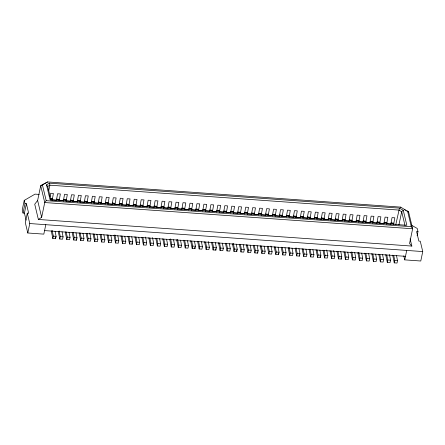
<?xml version="1.0" encoding="UTF-8"?>
<svg xmlns="http://www.w3.org/2000/svg" width="445" height="445" viewBox="0 0 445 445"><rect width="100%" height="100%" fill="white"/><g stroke="black" fill="none" stroke-linecap="round" stroke-linejoin="round"><path stroke-width="0.67" d="M49.996 196.634L50.608 193.263L53.394 193.464L52.171 200.345M56.354 200.645L57.577 193.759L60.364 193.959L59.14 200.845M63.324 201.14L64.547 194.259L67.334 194.454L66.11 201.34M70.288 201.641L71.511 194.754L74.298 194.955L73.075 201.835M77.258 202.136L78.481 195.249L81.268 195.45L80.044 202.336M84.227 202.631L85.451 195.744L88.238 195.945L87.014 202.831M91.192 203.131L92.415 196.245L95.202 196.445L93.978 203.326M98.161 203.626L99.385 196.74L102.172 196.94L100.948 203.827M105.126 204.121L106.349 197.235L109.136 197.435L107.918 204.322M112.335 203.131L113.319 197.736L116.106 197.936L115.16 203.487L112.335 203.131L115.122 203.332M119.065 205.117L120.289 198.231L123.076 198.431L121.852 205.317M126.03 205.612L127.253 198.726L130.04 198.926L128.816 205.812M132.999 206.107L134.223 199.227L137.01 199.421L135.786 206.308M139.969 206.608L141.193 199.722L143.98 199.922L142.756 206.808M146.933 207.103L148.157 200.217L150.944 200.417L149.72 207.303M153.903 207.598L155.127 200.717L157.914 200.912L156.69 207.798M160.873 208.099L162.097 201.212L164.884 201.413L163.66 208.293M167.837 208.594L169.061 201.707L171.848 201.908L170.624 208.794M174.807 209.089L176.031 202.208L178.818 202.403L177.594 209.289M181.771 209.589L182.995 202.703L185.782 202.903L184.558 209.784M188.741 210.085L189.965 203.198L192.752 203.398L191.528 210.285M195.711 210.58L196.935 203.699L199.722 203.893L198.498 210.78M202.675 211.08L203.899 204.194L206.686 204.394L205.462 211.275M209.645 211.575L210.869 204.689L213.656 204.889L212.432 211.776M216.615 212.07L217.839 205.19L220.625 205.384L219.402 212.271M223.579 212.571L224.803 205.685L227.59 205.885L226.366 212.766M230.549 213.066L231.773 206.18L234.56 206.38L233.336 213.266M237.513 213.561L238.737 206.68L241.529 206.875L240.306 213.761M244.483 214.062L245.707 207.175L248.494 207.376L247.27 214.256M251.453 214.557L252.677 207.67L255.463 207.871L254.24 214.757M258.417 215.052L259.641 208.171L262.428 208.366L261.204 215.252M265.387 215.552L266.611 208.666L269.397 208.866L268.174 215.747M272.357 216.047L273.58 209.161L276.367 209.361L275.144 216.248M279.321 216.543L280.545 209.656L283.332 209.856L282.108 216.743M286.291 217.043L287.514 210.157L290.301 210.357L289.078 217.238M293.261 217.538L294.484 210.652L297.271 210.852L296.047 217.739M300.225 218.033L301.449 211.147L304.235 211.347L303.012 218.234M307.195 218.528L308.418 211.648L311.205 211.842L309.981 218.729M314.159 219.029L315.383 212.143L318.169 212.343L316.951 219.229M321.129 219.524L322.352 212.638L325.139 212.838L323.916 219.724M328.099 220.019L329.322 213.138L332.109 213.333L330.885 220.219M335.063 220.52L336.286 213.633L339.073 213.834L337.85 220.714M342.033 221.015L343.256 214.128L346.043 214.329L344.819 221.215M349.002 221.51L350.226 214.629L353.013 214.824L351.789 221.71M355.967 222.011L357.19 215.124L359.977 215.324L358.753 222.205M362.936 222.506L364.16 215.619L366.947 215.819L365.723 222.706M369.906 223.001L371.124 216.12L373.917 216.315L372.693 223.201M376.87 223.501L378.094 216.615L380.881 216.815L379.657 223.696M383.84 223.996L385.064 217.11L387.851 217.31L386.627 224.197M390.805 224.491L392.028 217.611L394.815 217.805L393.591 224.692M39.199 194.421L35.044 194.126L24.225 200.411L22.25 209.856L23.018 213.044L24.408 213.144L26.094 220.164M23.018 213.044L24.987 203.604L24.225 200.411M24.408 213.144L26.383 203.704L24.987 203.604M26.383 203.704L28.675 213.277L27.284 213.177L25.309 222.617L27.796 232.991L43.821 234.131L45.796 224.692M27.796 232.991L29.771 223.546L27.284 213.177M37.625 200.472L40.706 185.721L47.632 181.944L400.678 207.12L408.605 211.954L412.637 228.774L409.556 243.526L411.848 246.085L38.376 219.457L34.727 204.233L37.625 200.472L41.658 217.293L38.376 219.457M41.658 217.293L44.739 202.542L40.706 185.721L47.632 181.944M48.778 190.527L49.89 185.187L49.373 183.168L46.502 184.836L50.101 199.844L406.847 225.281L403.253 210.274L399.471 208.132L49.373 183.168M55.091 231.267L56.103 236.345L55.608 238.709L52.822 238.509L53.317 236.145L52.182 230.432M62.061 231.767L63.073 236.84L62.578 239.204L59.791 239.004L60.286 236.64L59.146 230.933M69.031 232.262L70.043 237.335L69.548 239.705L66.761 239.505L67.256 237.135L66.244 232.062M75.995 232.757L77.007 237.836L76.512 240.2L73.725 240L74.22 237.636L73.208 232.557M82.965 233.258L83.977 238.331L83.482 240.695L80.695 240.495L81.19 238.131L80.178 233.058M89.807 233.119L90.947 238.826L90.452 241.19L87.665 240.995L88.154 238.626L87.148 233.553M96.899 234.248L97.911 239.327L97.416 241.691L94.629 241.49L95.124 239.126L94.112 234.048M103.869 234.743L104.881 239.822L104.386 242.186L101.599 241.985L102.094 239.621L101.082 234.548M112.096 204.622L112.374 203.287M110.833 235.244L111.845 240.317L111.356 242.681L108.569 242.486L109.058 240.116L108.046 235.043M117.803 235.739L118.815 240.812L118.32 243.181L115.533 242.981L116.028 240.617L114.888 234.904M124.772 236.234L125.785 241.312L125.29 243.676L122.503 243.476L122.998 241.112L121.986 236.039M131.737 236.734L132.749 241.807L132.254 244.172L129.467 243.977L129.962 241.607L128.95 236.534M138.707 237.23L139.719 242.303L139.224 244.672L136.437 244.472L136.932 242.108L135.92 237.029M145.548 237.09L146.689 242.803L146.194 245.167L143.407 244.967L143.902 242.603L142.889 237.53M152.518 237.591L153.653 243.298L153.158 245.662L150.371 245.468L150.866 243.098L149.854 238.025M159.61 238.72L160.623 243.793L160.128 246.163L157.341 245.963L157.836 243.599L156.824 238.52M166.58 239.215L167.587 244.294L167.097 246.658L164.311 246.458L164.8 244.094L163.788 239.021M173.544 239.716L174.557 244.789L174.062 247.153L171.275 246.958L171.77 244.589L170.63 238.882M180.514 240.211L181.527 245.284L181.032 247.654L178.245 247.453L178.74 245.089L177.599 239.377M187.479 240.706L188.491 245.785L188.001 248.149L185.209 247.948L185.704 245.584L184.692 240.511M194.448 241.207L195.461 246.28L194.966 248.644L192.179 248.449L192.674 246.079L191.662 241.006M201.418 241.702L202.431 246.775L201.935 249.144L199.149 248.944L199.644 246.58L198.631 241.502M208.26 241.563L209.395 247.275L208.9 249.639L206.113 249.439L206.608 247.075L205.596 242.002M215.352 242.697L216.365 247.77L215.869 250.135L213.083 249.94L213.578 247.57L212.565 242.497M222.322 243.192L223.334 248.266L222.839 250.635L220.053 250.435L220.542 248.071L219.535 242.992M229.286 243.688L230.299 248.766L229.804 251.13L227.017 250.93L227.512 248.566L226.499 243.493M236.256 244.188L237.268 249.261L236.773 251.625L233.987 251.425L234.482 249.061L233.341 243.354M243.22 244.683L244.233 249.756L243.743 252.126L240.956 251.926L241.446 249.562L240.434 244.483M250.19 245.178L251.203 250.257L250.707 252.621L247.921 252.421L248.416 250.057L247.403 244.978M257.16 245.679L258.172 250.752L257.677 253.116L254.89 252.916L255.386 250.552L254.373 245.479M264.124 246.174L265.137 251.247L264.642 253.617L261.855 253.416L262.35 251.047L261.337 245.974M270.966 246.035L272.106 251.748L271.611 254.112L268.825 253.911L269.32 251.547L268.307 246.469M278.064 247.164L279.076 252.243L278.581 254.607L275.794 254.407L276.289 252.042L275.277 246.969M285.028 247.665L286.04 252.738L285.545 255.102L282.759 254.907L283.254 252.538L282.241 247.465M291.998 248.16L293.01 253.233L292.515 255.602L289.728 255.402L290.223 253.038L289.083 247.325M298.968 248.655L299.974 253.733L299.485 256.098L296.698 255.897L297.188 253.533L296.053 247.826M305.932 249.156L306.944 254.229L306.449 256.593L303.662 256.398L304.157 254.028L303.145 248.955M312.902 249.651L313.914 254.724L313.419 257.093L310.632 256.893L311.127 254.529L310.115 249.45M319.866 250.146L320.878 255.224L320.389 257.588L317.597 257.388L318.092 255.024L317.079 249.951M326.708 250.012L327.848 255.719L327.353 258.083L324.566 257.889L325.061 255.519L324.049 250.446M333.678 250.507L334.818 256.214L334.323 258.584L331.536 258.384L332.031 256.02L331.019 250.941M340.77 251.636L341.782 256.715L341.287 259.079L338.5 258.879L338.995 256.515L337.983 251.442M347.74 252.137L348.752 257.21L348.257 259.574L345.47 259.379L345.965 257.01L344.953 251.937M354.709 252.632L355.722 257.705L355.227 260.075L352.44 259.874L352.935 257.51L351.795 251.798M361.674 253.127L362.686 258.206L362.191 260.57L359.404 260.37L359.899 258.005L358.759 252.298M368.644 253.628L369.656 258.701L369.161 261.065L366.374 260.87L366.869 258.501L365.857 253.428M375.613 254.123L376.62 259.196L376.131 261.565L373.344 261.365L373.833 259.001L372.821 253.923M382.578 254.618L383.59 259.696L383.095 262.06L380.308 261.86L380.803 259.496L379.791 254.423M389.42 254.484L390.56 260.192L390.065 262.556L387.278 262.361L387.773 259.991L386.761 254.918M395.772 224.747L399.471 208.132M398.904 225.025L401.69 211.687L403.253 210.274M396.512 255.614L397.524 260.687L397.035 263.056L394.242 262.856L394.737 260.492L393.725 255.413M417.126 235.672L417.972 231.623L416.576 231.528L418.873 241.101L420.264 241.201L422.75 251.57L420.775 261.009L404.75 259.869L406.724 250.429M42.425 184.97L46.185 200.662L44.739 202.542L412.637 228.774L411.297 226.7L407.537 211.002M51.053 200.328L47.726 186.444L49.89 185.187L398.837 210.068L401.69 211.687L405.017 225.565M50.741 198.743L52.415 198.859M56.593 199.16L59.38 199.354M63.563 199.655L66.35 199.855M70.527 200.15L73.319 200.35M77.497 200.651L80.284 200.845M84.467 201.146L87.253 201.346M91.431 201.641L94.218 201.841M98.401 202.141L101.187 202.336M105.37 202.636L108.157 202.837M119.305 203.626L122.091 203.827M126.274 204.127L129.061 204.327M133.239 204.622L136.025 204.822M140.208 205.117L142.995 205.317M147.173 205.618L149.965 205.818M154.142 206.113L156.929 206.313M161.112 206.608L163.899 206.808M168.077 207.109L170.863 207.303M175.046 207.604L177.833 207.804M182.016 208.099L184.803 208.299M188.98 208.599L191.767 208.794M195.95 209.094L198.737 209.295M202.92 209.589L205.707 209.79M209.884 210.09L212.671 210.285M216.854 210.585L219.641 210.785M223.818 211.08L226.605 211.28M230.788 211.581L233.575 211.776M237.758 212.076L240.545 212.276M244.722 212.571L247.509 212.771M251.692 213.072L254.479 213.266M258.662 213.567L261.449 213.767M265.626 214.062L268.413 214.262M272.596 214.562L275.383 214.757M279.56 215.057L282.353 215.258M286.53 215.552L289.317 215.753M293.5 216.053L296.287 216.248M300.464 216.548L303.251 216.748M307.434 217.043L310.221 217.243M314.404 217.538L317.19 217.739M321.368 218.039L324.155 218.239M328.338 218.534L331.125 218.734M335.308 219.029L338.094 219.229M342.272 219.53L345.059 219.724M349.242 220.025L352.028 220.225M356.206 220.52L358.993 220.72M363.176 221.02L365.962 221.215M370.145 221.515L372.932 221.716M377.11 222.011L379.897 222.211M384.08 222.511L386.866 222.706M391.049 223.006L393.836 223.206M50.78 198.898L52.449 199.015M56.632 199.316L59.419 199.516M63.602 199.811L66.388 200.011M70.566 200.306L73.353 200.506M77.536 200.806L80.323 201.007M84.505 201.301L87.292 201.502M91.47 201.796L94.257 201.997M98.44 202.297L101.226 202.492M105.404 202.792L108.191 202.992M119.343 203.788L122.13 203.982M126.308 204.283L129.095 204.483M133.278 204.778L136.064 204.978M140.247 205.279L143.034 205.473M147.212 205.774L149.998 205.974M154.181 206.269L156.968 206.469M161.146 206.769L163.938 206.964M168.115 207.264L170.902 207.465M175.085 207.759L177.872 207.96M182.049 208.26L184.836 208.455M189.019 208.755L191.806 208.955M195.989 209.25L198.776 209.45M202.953 209.751L205.74 209.945M209.923 210.246L212.71 210.446M216.893 210.741L219.68 210.941M223.857 211.242L226.644 211.436M230.827 211.737L233.614 211.937M237.791 212.232L240.578 212.432M244.761 212.727L247.548 212.927M251.731 213.227L254.518 213.428M258.695 213.722L261.482 213.923M265.665 214.217L268.452 214.418M272.635 214.718L275.422 214.918M279.599 215.213L282.386 215.413M286.569 215.708L289.356 215.908M293.539 216.209L296.326 216.404M300.503 216.704L303.29 216.904M307.473 217.199L310.26 217.399M314.437 217.7L317.224 217.894M321.407 218.195L324.194 218.395M328.377 218.69L331.163 218.89M335.341 219.19L338.128 219.385M342.311 219.685L345.098 219.886M349.281 220.18L352.067 220.381M356.245 220.681L359.032 220.876M363.215 221.176L366.001 221.376M370.179 221.671L372.971 221.871M377.149 222.172L379.935 222.367M384.118 222.667L386.905 222.867M391.083 223.162L393.87 223.362M52.065 199.838L56.248 200.133M59.035 200.333L63.212 200.634M65.999 200.829L70.182 201.129M72.969 201.329L77.152 201.624M79.939 201.824L84.116 202.119M86.903 202.319L91.086 202.62M93.873 202.82L98.05 203.115M100.837 203.315L105.02 203.61M107.807 203.81L111.99 204.11M114.777 204.305L118.954 204.605M121.741 204.806L125.924 205.101M128.711 205.301L132.894 205.601M135.68 205.796L139.858 206.096M142.645 206.296L146.828 206.591M149.615 206.792L153.792 207.092M156.584 207.287L160.762 207.587M163.549 207.787L167.732 208.082M170.518 208.282L174.696 208.583M177.483 208.777L181.666 209.078M184.453 209.278L188.636 209.573M191.422 209.773L195.6 210.073M198.387 210.268L202.57 210.568M205.356 210.769L209.539 211.064M212.326 211.264L216.504 211.564M219.29 211.759L223.473 212.059M226.26 212.259L230.438 212.554M233.225 212.755L237.408 213.055M240.194 213.25L244.377 213.55M247.164 213.75L251.342 214.045M254.128 214.245L258.311 214.54M261.098 214.74L265.281 215.041M268.068 215.241L272.245 215.536M275.032 215.736L279.215 216.031M282.002 216.231L286.18 216.531M288.972 216.726L293.149 217.027M295.936 217.227L300.119 217.522M302.906 217.722L307.083 218.022M309.87 218.217L314.053 218.517M316.84 218.718L321.023 219.012M323.81 219.213L327.987 219.513M330.774 219.708L334.957 220.008M337.744 220.208L341.927 220.503M344.714 220.703L348.891 221.004M351.678 221.198L355.861 221.499M358.648 221.699L362.825 221.994M365.618 222.194L369.795 222.494M372.582 222.689L376.765 222.989M379.552 223.19L383.729 223.485M386.516 223.685L390.699 223.985M46.185 200.662L411.297 226.7M29.771 223.546L422.75 251.57M44.561 230.593L405.49 256.326M53.317 236.145L56.103 236.345M60.286 236.64L63.073 236.84M67.256 237.135L70.043 237.335M74.22 237.636L77.007 237.836M81.19 238.131L83.977 238.331M88.154 238.626L90.947 238.826M95.124 239.126L97.911 239.327M102.094 239.621L104.881 239.822M109.058 240.116L111.845 240.317M116.028 240.617L118.815 240.812M122.998 241.112L125.785 241.312M129.962 241.607L132.749 241.807M136.932 242.108L139.719 242.303M143.902 242.603L146.689 242.803M150.866 243.098L153.653 243.298M157.836 243.599L160.623 243.793M164.8 244.094L167.587 244.294M171.77 244.589L174.557 244.789M178.74 245.089L181.527 245.284M185.704 245.584L188.491 245.785M192.674 246.079L195.461 246.28M199.644 246.58L202.431 246.775M206.608 247.075L209.395 247.275M213.578 247.57L216.365 247.77M220.542 248.071L223.334 248.266M227.512 248.566L230.299 248.766M234.482 249.061L237.268 249.261M241.446 249.562L244.233 249.756M248.416 250.057L251.203 250.257M255.386 250.552L258.172 250.752M262.35 251.047L265.137 251.247M269.32 251.547L272.106 251.748M276.289 252.042L279.076 252.243M283.254 252.538L286.04 252.738M290.223 253.038L293.01 253.233M297.188 253.533L299.974 253.733M304.157 254.028L306.944 254.229M311.127 254.529L313.914 254.724M318.092 255.024L320.878 255.224M325.061 255.519L327.848 255.719M332.031 256.02L334.818 256.214M338.995 256.515L341.782 256.715M345.965 257.01L348.752 257.21M352.935 257.51L355.722 257.705M359.899 258.005L362.686 258.206M366.869 258.501L369.656 258.701M373.833 259.001L376.62 259.196M380.803 259.496L383.59 259.696M387.773 259.991L390.56 260.192M394.737 260.492L397.524 260.687M404.41 209.578L405.606 210.257M406.808 210.936L408.605 211.954M411.263 225.07L417.204 228.435L417.972 231.623M46.502 184.836L47.726 186.444M400.678 207.12L400.817 207.542M410.101 238.804L411.848 246.085M403.782 255.825L404.75 259.869M392.707 255.141L394.242 262.856M385.737 254.646L387.278 262.361M378.773 254.151L380.308 261.86M371.803 253.65L373.344 261.365M364.833 253.155L366.374 260.87M357.869 252.66L359.404 260.37M350.899 252.159L352.44 259.874M343.935 251.664L345.47 259.379M341.031 257.794L341.287 259.079M336.965 251.169L338.5 258.879M329.995 250.668L331.536 258.384M323.031 250.173L324.566 257.889M320.127 256.303L320.389 257.588M316.061 249.678L317.597 257.388M309.091 249.183L310.632 256.893M302.127 248.683L303.662 256.398M299.229 254.813L299.485 256.098M295.157 248.188L296.698 255.897M288.188 247.693L289.728 255.402M281.223 247.192L282.759 254.907M278.325 253.322L278.581 254.607M274.254 246.697L275.794 254.407M267.289 246.202L268.825 253.911M260.319 245.701L261.855 253.416M257.421 251.831L257.677 253.116M253.35 245.206L254.89 252.916M246.385 244.711L247.921 252.421M239.416 244.21L240.956 251.926M236.518 250.34L236.773 251.625M232.446 243.715L233.987 251.425M225.482 243.22L227.017 250.93M218.512 242.72L220.053 250.435M215.614 248.85L215.869 250.135M211.547 242.225L213.083 249.94M204.578 241.73L206.113 249.439M197.608 241.229L199.149 248.944M194.71 247.359L194.966 248.644M190.644 240.734L192.179 248.449M183.674 240.239L185.209 247.948M176.704 239.738L178.245 247.453M169.74 239.243L171.275 246.958M162.77 238.748L164.311 246.458M155.8 238.247L157.341 245.963M148.836 237.752L150.371 245.468M141.866 237.257L143.407 244.967M134.902 236.762L136.437 244.472M131.998 242.887L132.254 244.172M127.932 236.262L129.467 243.977M120.962 235.767L122.503 243.476M113.998 235.272L115.533 242.981M107.028 234.771L108.569 242.486M100.058 234.276L101.599 241.985M93.094 233.781L94.629 241.49M86.124 233.28L87.665 240.995M79.154 232.785L80.695 240.495M76.256 238.915L76.512 240.2M72.19 232.29L73.725 240M65.22 231.789L66.761 239.505M58.256 231.294L59.791 239.004M55.352 237.424L55.608 238.709M51.286 230.799L52.822 238.509"/></g></svg>
